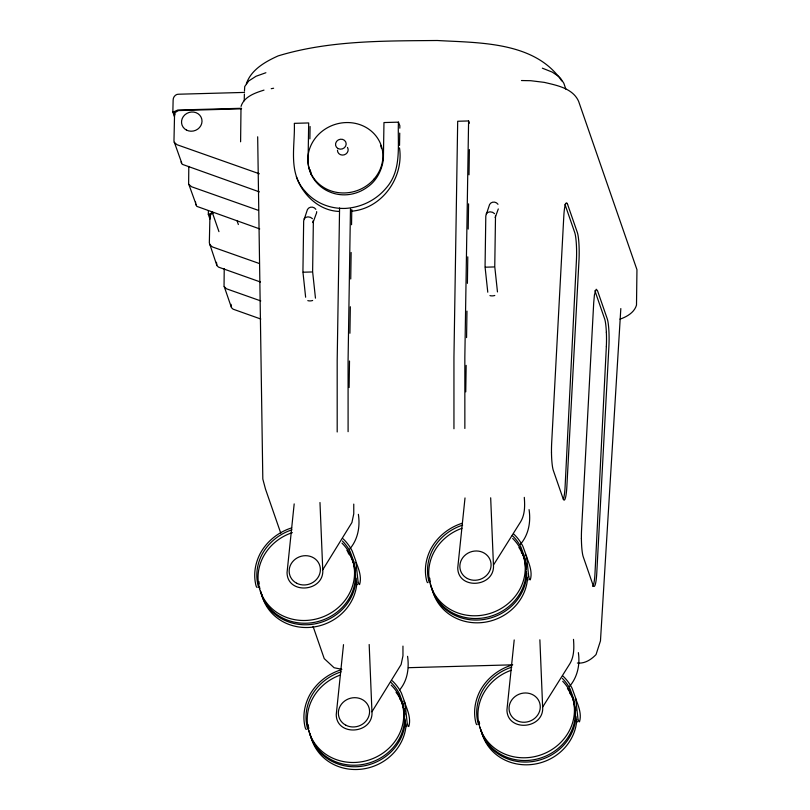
<?xml version="1.0" encoding="UTF-8"?>
<svg xmlns="http://www.w3.org/2000/svg" width="810" height="810" viewBox="0 0 810 810"><rect width="100%" height="100%" fill="white"/><g stroke="black" fill="none" stroke-linecap="round" stroke-linejoin="round"><path stroke-width="1.21" d="M195.615 202.702L195.615 202.095M216.462 262.278L216.969 265.69L218.538 267.128L260.455 282.001M231.032 304.327L231.528 307.739L233.108 309.177L260.83 319.039M309.886 138.854L310.088 126.512M339.582 207.968L337.183 360.622L337.193 431.983M350.467 208.929L348.077 360.318L348.097 431.679M349.11 387.514L349.505 361.017M349.92 333.254L350.325 306.757M350.74 278.994L351.135 252.497M351.55 224.734L351.773 209.587M398.449 122.158C397.426 144.362 402.297 169.908 386.107 188.112C375.921 200.293 360.997 207.512 345.202 208.423C329.65 208.879 315.07 202.905 304.894 191.028C287.864 172.53 295.204 145.861 294.334 123.343L308.681 122.948L308.094 159.975C307.83 174.039 316.872 186.745 329.812 191.97A36.308 34.04 -21.5 0 0 349.393 194.481A37.149 34.83 -21.5 0 0 367.406 187.09C376.711 180.751 381.915 170.191 383.383 159.246L383.97 122.553L398.449 122.158L399.846 125.712L399.806 128.182M399.492 147.876C404.048 177.704 381.864 208.838 351.236 211.238M399.533 145.415L399.735 133.103M453.954 428.763L453.944 357.402L457.69 121.257L468.595 120.953L464.839 357.099L464.859 428.46M465.76 391.868L466.155 365.371M466.57 337.608L466.965 311.111M467.39 283.348L467.785 256.841M468.2 229.088L468.575 203.847M469.01 174.818L469.385 149.587M495.517 215.602L494.758 266.611L497.472 291.924M174.504 116.761L172.854 112.003L173.127 100.106C173.026 97.038 175.659 93.889 178.868 94.213L244.529 92.411M174.555 114.382L173.968 141.223L182.189 164.298L259.362 191.889M188.811 166.435L188.629 183.84L196.759 206.347L259.726 228.926M210.013 216.715L209.962 219.095L208.312 214.336L208.393 210.772M224.228 268.667L224.046 286.062L231.326 307.223M240.985 109.249L240.6 141.801M244.235 100.764L244.387 94.021M244.458 91.115L244.731 86.528L248.326 81.516M606.346 346.619L595.016 572.852A21.354 2.886 89.8 0 1 593.801 583.595A21.556 2.916 89.8 0 1 592.596 586.369M620.824 308.559L600.463 640.882L596.038 654.591C591.047 659.715 584.81 663.785 577.368 663.036M294.182 503.901L287.044 572.629C287.287 594.206 322.076 592.312 322.825 571.637L319.98 502.514M343.511 644.649L336.241 714.622C336.484 736.199 371.274 734.305 372.023 713.63L369.178 644.507M465.011 497.947L457.741 567.921C457.984 589.498 492.774 587.604 493.523 566.929L490.678 497.806M514.208 639.94L506.938 709.914C507.181 731.491 541.971 729.597 542.72 708.922L539.875 639.799M241.046 106.404C244.002 96.623 255.221 92.866 263.999 90.112M315.849 209.304A4.89 4.627 20 0 0 307.446 209.537L303.669 220.887L302.92 271.897L305.633 297.219M497.988 204.282A4.89 4.627 20 0 0 489.584 204.515L485.808 215.865L485.058 266.875L487.772 292.197M308.954 727.998L308.083 729.213A17.83 2.238 88.4 0 1 306.889 725.79C304.783 715.767 306.544 705.368 311.273 696.327A49.774 45.876 -19.1 0 1 325.033 680.268A49.309 45.441 -19.1 0 1 341.132 671.834M430.454 581.296L429.583 582.512A17.83 2.238 88.4 0 1 428.389 579.089C426.283 569.065 428.034 558.667 432.773 549.625A49.774 45.876 -19.1 0 1 446.533 533.567A49.309 45.451 -19.1 0 1 462.632 525.133M479.652 723.289L478.781 724.504A17.83 2.238 88.4 0 1 477.586 721.072C475.48 711.058 477.242 700.66 481.97 691.619A49.774 45.876 -19.1 0 1 495.73 675.56A49.309 45.451 -19.1 0 1 511.829 667.126M495.163 217.566L498.302 208.94M246.341 83.815C251.07 69.701 265.356 61.631 278.164 55.89C329.498 40.287 384.122 40.986 437.268 40.5C479.226 42.92 535.025 41.381 561.705 80.889M322.765 569.764L351.915 522.541L353.767 513.803L353.757 504.103M349.626 549.139C357.969 539.49 360.248 526.632 358.374 514.33M371.962 711.757L401.112 664.534L402.965 655.796L402.955 646.096M399.492 690.079C407.521 680.704 409.273 668.169 407.572 656.323M493.462 565.056L520.688 521.701C525.042 514.401 524.941 505.572 524.293 497.37M520.324 544.431C528.667 534.782 530.945 521.923 529.072 509.622M542.659 707.049L569.886 663.694C574.239 656.394 574.138 647.565 573.49 639.363M569.521 686.424C577.55 677.038 580.142 664.625 578.36 652.627M304.033 218.923L305.593 217.444L307.932 216.857L310.443 217.313L312.437 218.69M486.162 213.901L487.721 212.423L490.07 211.835L492.581 212.291L494.566 213.668M172.854 112.003L173.978 111.891A14.651 13.476 -19.4 0 0 174.433 111.517L177.765 110.038L241.593 108.277M208.312 214.336L209.436 214.225A14.651 13.507 -19.1 0 0 209.911 213.87L212.524 212.443M248.791 80.919L256.071 76.241L265.893 72.728M620.004 319.15C626.849 316.801 634.392 312.468 636.498 305.107L636.954 269.7L578.613 101.321C572.812 88.26 556.774 85.334 544.31 82.377L530.742 80.706L521.448 80.534M271.208 88.705L273.618 88.239M213.496 212.838L211.005 214.215L209.932 216.432L209.334 242.868L216.766 265.184M311.637 271.978L303.234 272.211M493.776 266.956L485.372 267.189M241.309 108.834L178.433 110.565L175.152 112.509L174.423 115.972M408.412 667.693L511.809 664.848M341.871 669.313L334.084 667.734L324.223 658.601L313.055 626.363M339.208 211.43C319.261 210.823 302.616 194.957 296.359 176.691M528.201 579.879L527.776 579.808A17.83 2.238 88.4 0 1 526.591 576.376L524.465 556.774L520.982 547.196A49.774 45.876 -19.1 0 0 512.284 535.531M427.903 582.633L427.477 582.552A17.83 2.238 88.4 0 1 426.293 579.13C424.116 568.812 426.08 558.11 430.91 548.805A51.921 47.851 -19.1 0 1 445.257 532.069A51.425 47.395 -19.1 0 1 462.419 523.159M357.504 584.587L357.078 584.516A17.83 2.238 88.4 0 1 355.894 581.084L353.767 561.482L350.284 551.904A49.774 45.876 -19.1 0 0 342.397 541.029M259.301 587.301L258.886 587.22A17.83 2.238 88.4 0 1 257.691 583.787C255.585 573.774 257.347 563.375 262.075 554.334A49.774 45.876 -19.1 0 1 275.835 538.275A49.309 45.441 -19.1 0 1 291.934 529.841M257.205 587.341L256.78 587.26A17.83 2.238 88.4 0 1 255.595 583.828C253.419 573.51 255.383 562.818 260.212 553.513A51.921 47.851 -19.1 0 1 274.56 536.777A51.425 47.395 -19.1 0 1 291.721 527.867M577.398 721.872L576.973 721.801A17.83 2.238 88.4 0 1 575.788 718.369L573.662 698.777L570.179 689.188A49.774 45.876 -19.1 0 0 562.292 678.314M477.1 724.626L476.675 724.545A17.83 2.238 88.4 0 1 475.49 721.123C473.313 710.805 475.278 700.103 480.107 690.798A51.921 47.851 -19.1 0 1 494.454 674.062A51.425 47.395 -19.1 0 1 512.72 664.818M406.701 726.58L406.276 726.509A17.83 2.238 88.4 0 1 405.091 723.077L402.965 703.475L399.482 693.897A49.774 45.876 -19.1 0 0 390.784 682.233M306.403 729.334L305.977 729.253A17.83 2.238 88.4 0 1 304.793 725.821C302.616 715.503 304.58 704.811 309.41 695.506A51.921 47.851 -19.1 0 1 323.757 678.77A51.425 47.395 -19.1 0 1 340.919 669.86M542.356 68.172L552.288 72.12L559.092 76.727M259.322 173.775L177.076 144.737L174.201 142.327M258.501 210.398L191.646 186.786L188.77 184.376M259.23 263.473L212.493 246.969L209.618 244.559M260.779 300.925L226.506 288.805L224.188 286.608M560.206 77.821L563.79 83.147L565.846 89.12M525.326 559.609L524.546 557.482A49.774 45.876 -19.1 0 0 521.275 552.086M575.657 698.554C578.37 705.793 581.884 713.985 579.494 721.801L579.079 721.73A17.83 2.238 88.4 0 1 577.884 718.298L575.718 698.25L572.083 688.257A51.921 47.851 -19.1 0 0 563.011 676.097M356.157 562.373C358.81 569.258 361.878 577.105 359.6 584.516L359.184 584.435A17.83 2.238 88.4 0 1 357.99 581.013L355.823 560.965L352.188 550.972A51.921 47.851 -19.1 0 0 343.116 538.812M403.825 706.31L403.056 704.184A49.774 45.876 -19.1 0 0 399.775 698.787M567.577 204.333L577.338 232.47A21.354 2.916 90 0 1 578.421 237.948A21.556 2.936 90 0 1 579.059 246.078A21.354 2.906 90 0 1 578.988 260.273L566.868 486.506A21.354 2.916 90 0 1 565.593 497.3A21.556 2.936 90 0 1 564.388 500.023A21.354 2.916 90 0 1 563.082 498.606L553.331 470.458A21.354 2.916 90 0 1 551.863 461.163A21.556 2.936 90 0 1 551.478 452.223M564.955 204.333L574.705 232.48A21.354 2.886 89.8 0 1 575.799 237.958A21.556 2.916 89.8 0 1 576.457 246.088A21.354 2.886 89.8 0 1 576.426 260.283L565.107 486.516A21.354 2.886 89.8 0 1 563.881 497.259A21.556 2.916 89.8 0 1 563.304 499.132M594.874 290.668L604.624 318.816A21.354 2.886 89.8 0 1 605.718 324.294A21.556 2.916 89.8 0 1 606.366 332.424M468.595 120.953L469.375 123.221M237.158 221.059L238.363 224.532M212.139 211.967L218.953 231.64M173.856 111.982L174.677 114.362M209.314 214.316L210.134 216.695M280.786 533.223L265.477 489.037L262.815 479.014L257.671 136.799M311.354 174.889L310.22 169.735M195.909 205.001L195.676 203.887M181.339 162.952L181.116 161.838M528.687 576.305L526.52 556.257L522.885 546.264A51.921 47.851 -19.1 0 0 513.813 534.104M315.465 298.151L312.619 271.633L313.379 220.624L313.024 222.588L316.163 213.961A4.89 4.627 20 0 0 316.659 211.623M380.528 145.375A37.179 34.273 -19.1 0 1 381.55 148.574M347.5 147.41A5.397 4.981 -19.1 0 1 344.088 154.872A5.397 4.981 -19.1 0 1 337.456 150.204M576.811 719.391A48.64 44.834 -19.1 0 1 532.676 764.407A48.64 44.834 -19.1 0 1 481.484 731.43M573.328 700.032A48.64 44.834 -19.1 0 1 575.383 712.78M575.373 713.944A48.64 44.834 -19.1 0 1 531.816 760.043A48.64 44.834 -19.1 0 1 479.996 727.147M479.338 723.664A48.64 44.834 -19.1 0 1 479.054 721.315M567.456 688.54A48.64 44.834 -19.1 0 1 572.953 698.939M572.629 698.281A48.64 44.834 -19.1 0 1 574.523 703.789M575.282 707.241A48.64 44.834 -19.1 0 1 575.748 710.765M575.859 716.637A48.64 44.834 -19.1 0 1 532.352 761.572A48.64 44.834 -19.1 0 1 480.816 729.82M562.727 681.281A48.64 44.834 -19.1 0 1 552.633 749.088A48.64 44.834 -19.1 0 1 482.709 734.184A48.64 44.834 -19.1 0 1 511.15 670.285M525.609 562.93A48.64 44.834 -19.1 0 1 526.429 567.597M526.713 573.48A48.64 44.834 -19.1 0 1 483.145 619.579A48.64 44.834 -19.1 0 1 431.335 586.683M523.878 557.371A48.64 44.834 -19.1 0 1 524.657 559.568M512.679 538.437A48.64 44.834 -19.1 0 1 504.134 606.619A48.64 44.834 -19.1 0 1 433.694 592.535A48.64 44.834 -19.1 0 1 461.953 528.292M525.609 562.312A48.64 44.834 -19.1 0 1 526.277 564.54M527.614 577.398A48.64 44.834 -19.1 0 1 483.479 622.414A48.64 44.834 -19.1 0 1 432.287 589.437M518.937 547.509A48.64 44.834 -19.1 0 1 526.166 569.612M526.176 571.951A48.64 44.834 -19.1 0 1 481.98 618.131A48.64 44.834 -19.1 0 1 430.545 584.01M429.978 580.497A48.64 44.834 -19.1 0 1 429.766 578.137M356.916 582.106A48.64 44.834 -19.1 0 1 312.144 627.193A48.64 44.834 -19.1 0 1 261.336 592.991M346.862 550.324A48.64 44.834 -19.1 0 1 355.327 571.951M355.468 574.31A48.64 44.834 -19.1 0 1 313.784 622.465A48.64 44.834 -19.1 0 1 260.395 591.006M259.848 588.718A48.64 44.834 -19.1 0 1 259.443 586.379M259.159 584.02A48.64 44.834 -19.1 0 1 259.018 581.661M354.304 565.38A48.64 44.834 -19.1 0 1 355.58 571.121M356.015 578.188A48.64 44.834 -19.1 0 1 312.447 624.287A48.64 44.834 -19.1 0 1 260.638 591.391M348.097 552.784A48.64 44.834 -19.1 0 1 349.424 554.728M352.259 559.913A48.64 44.834 -19.1 0 1 353.585 563.173M341.982 543.135A48.64 44.834 -19.1 0 1 333.123 611.54A48.64 44.834 -19.1 0 1 262.663 596.616A48.64 44.834 -19.1 0 1 292.349 532.626M402.378 704.072A48.64 44.834 -19.1 0 1 404.929 714.298M405.213 720.181A48.64 44.834 -19.1 0 1 361.645 766.28A48.64 44.834 -19.1 0 1 309.835 733.384M391.19 685.128A48.64 44.834 -19.1 0 1 382.634 753.32A48.64 44.834 -19.1 0 1 312.194 739.236A48.64 44.834 -19.1 0 1 340.453 674.993M404.109 709.013A48.64 44.834 -19.1 0 1 404.777 711.241M406.124 724.099A48.64 44.834 -19.1 0 1 361.979 769.115A48.64 44.834 -19.1 0 1 310.787 736.138M396.06 692.317A48.64 44.834 -19.1 0 1 404.666 716.313M404.676 718.652A48.64 44.834 -19.1 0 1 360.48 764.832A48.64 44.834 -19.1 0 1 309.045 730.711M308.478 727.198A48.64 44.834 -19.1 0 1 308.266 724.839M569.724 693.056A49.774 45.876 -19.1 0 1 573.753 699.476M351.307 557.837A49.774 45.876 -19.1 0 1 353.859 562.191M606.366 332.333A21.354 2.886 89.8 0 1 606.336 346.528M581.398 538.65A21.354 2.916 90 0 1 581.6 529.082L593.71 302.758L594.439 294.84L596.19 289.241L597.496 290.658L607.247 318.806A21.354 2.916 90 0 1 608.33 324.283A21.556 2.936 90 0 1 608.968 332.414A21.354 2.916 90 0 1 608.897 346.609L596.788 572.842A21.354 2.916 90 0 1 595.522 583.595A21.556 2.936 90 0 1 594.297 586.359A21.354 2.916 90 0 1 592.991 584.942L583.24 556.794A21.354 2.916 90 0 1 581.772 547.499A21.556 2.936 90 0 1 581.398 538.559M565.633 203.836A21.354 2.916 90 0 1 567.567 204.373M551.488 452.314A21.354 2.916 90 0 1 551.681 442.746L563.79 216.422A21.354 2.916 90 0 1 564.54 208.453A21.556 2.936 90 0 1 565.643 203.796M374.169 178.888A37.685 34.739 -19.1 0 0 379.444 141.365A38.04 35.063 -19.1 0 0 369.471 129.661A37.685 34.729 -19.1 0 0 346.174 122.563A37.685 34.739 -19.1 0 0 322.542 130.947A38.04 35.063 -19.1 0 0 312.022 143.218A37.685 34.739 -19.1 0 0 315.617 180.569A38.04 35.063 -19.1 0 0 328.182 189.823A37.685 34.739 -19.1 0 0 344.594 192.952A37.685 34.739 -19.1 0 0 361.169 188.922A38.04 35.063 -19.1 0 0 374.169 178.959M403.846 701.217A51.921 47.851 -19.1 0 1 404.959 703.262C407.673 710.502 411.186 718.693 408.797 726.509L408.382 726.428A17.83 2.238 88.4 0 1 407.187 723.006L405.02 702.958L401.385 692.965A51.921 47.851 -19.1 0 0 392.313 680.805M525.346 554.516A51.921 47.851 -19.1 0 1 526.46 556.561C529.173 563.801 532.686 571.992 530.297 579.808L529.882 579.737A17.83 2.238 88.4 0 1 528.687 576.305M494.788 295.468A4.89 2.592 -6.1 0 1 489.939 295.609M312.65 300.49A4.89 2.592 -6.1 0 1 307.8 300.632M338.094 148.584A5.376 4.951 -19.1 0 0 346.184 144.028A5.376 4.951 -19.1 0 0 338.286 139.927A5.376 4.951 -19.1 0 0 338.094 148.584M345.88 725.223A15.744 14.509 -19.1 0 0 369.583 711.899A15.744 14.509 -19.1 0 0 346.447 699.86A15.744 14.509 -19.1 0 0 345.88 725.223M516.577 720.515A15.744 14.509 -19.1 0 0 540.28 707.191A15.744 14.509 -19.1 0 0 517.144 695.152A15.744 14.509 -19.1 0 0 516.577 720.515M467.38 578.522A15.744 14.509 -19.1 0 0 491.083 565.198A15.744 14.509 -19.1 0 0 467.947 553.159A15.744 14.509 -19.1 0 0 467.38 578.522M296.683 583.23A15.744 14.509 -19.1 0 0 320.385 569.906A15.744 14.509 -19.1 0 0 297.25 557.867A15.744 14.509 -19.1 0 0 296.683 583.23M186.452 130.066A10.327 9.528 -19.1 0 0 202.014 121.318A10.327 9.528 -19.1 0 0 186.827 113.42A10.327 9.528 -19.1 0 0 186.452 130.066"/></g></svg>
